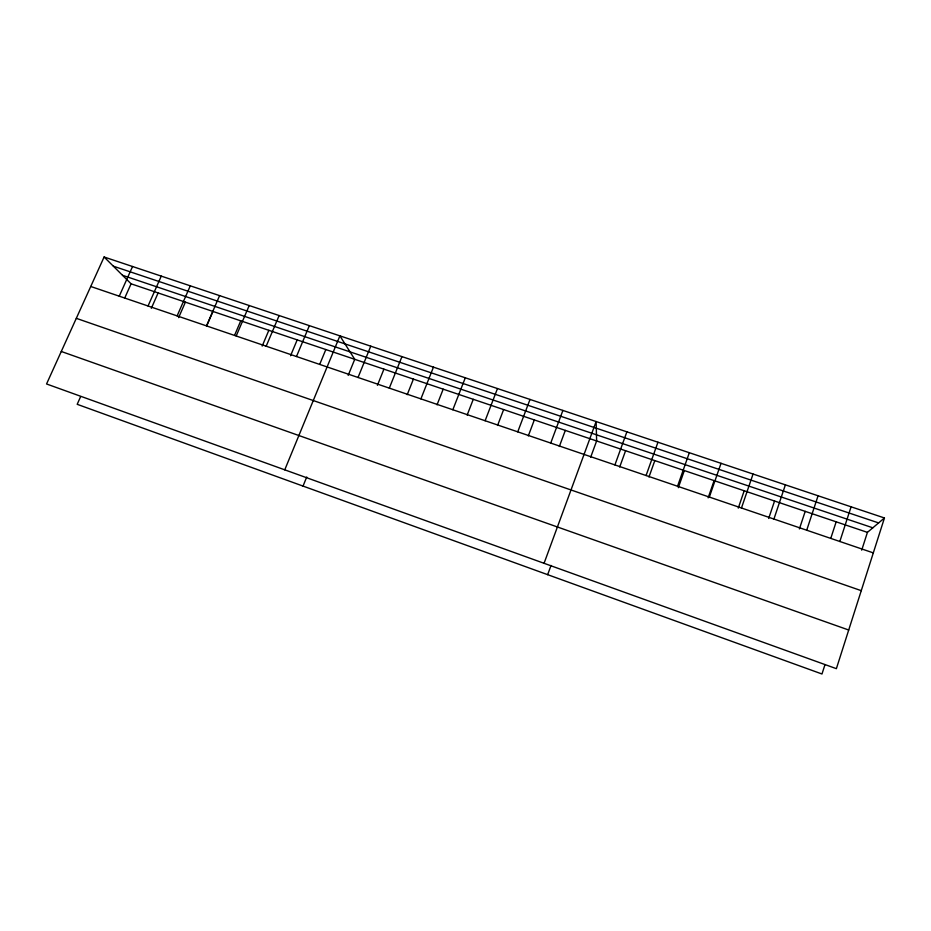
<?xml version="1.0" encoding="UTF-8"?>
<svg xmlns="http://www.w3.org/2000/svg" width="931" height="931" viewBox="0 0 931 931"><rect width="100%" height="100%" fill="white"/><g stroke="black" fill="none" stroke-linecap="round" stroke-linejoin="round"><path stroke-width="1.4" d="M884.45 517.973L836.375 668.667L46.55 383.968L104.109 257.003L884.45 517.973L867.424 532.369L861.71 550.163M824.994 664.594L821.98 673.997L77.192 404.31L80.636 396.606M839.832 541.493L851.085 506.813M830.848 538.141L836.166 521.814M806.712 530.216L818.07 495.769M799.392 528.936L805.21 511.363M768.68 518.474L774.557 501.018M773.917 519.056L785.392 484.842M738.271 508.117L744.195 490.765M741.472 508L753.051 474.03M708.142 497.852L714.112 480.617M709.341 497.073L721.036 463.312M678.315 487.693L684.332 470.562M677.547 486.25L689.336 452.722M646.067 475.532L657.961 442.225M648.977 476.998L654.819 460.601M614.914 464.918L626.889 431.833M619.697 467.025L625.585 450.732M547.661 574.671L551.036 565.454M590.696 457.156L596.631 440.957L596.131 421.545L544.065 563.302M559.345 446.473L565.315 430.39M550.721 443.075L562.894 410.431M528.308 435.906L534.324 419.928M517.741 431.844L530.018 399.434M497.573 425.444L503.636 409.57M485.121 420.742L497.48 388.553M467.153 415.086L473.262 399.318M452.838 409.745L465.302 377.788M437.035 404.834L443.191 389.17M420.905 398.875L433.45 367.14M407.219 394.674L413.411 379.115M389.309 388.122L401.948 356.608M377.416 385.329L383.921 369.165M358.039 377.474L370.759 346.181M303.029 486.087L306.73 477.009M348.182 375.368L354.734 359.308L339.896 335.858L284.758 469.829M319.787 364.184L325.827 349.556M290.565 355.747L297.187 339.885M296.489 356.526L309.36 325.641M266.185 346.204L279.137 315.539M262.181 346.076L268.838 330.319M234.624 335.195L240.757 320.834M236.195 335.998L249.217 305.531M206.507 325.897L219.6 295.627M206.775 325.71L212.943 311.454M177.123 315.888L190.296 285.817M178.636 317.611L185.397 302.156M148.041 305.985L161.272 276.123M151.322 308.312L158.119 292.939M119.249 296.186L132.551 266.51M124.824 297.815L131.085 283.815L104.109 257.003M113.349 266.185L878.596 522.919M122.508 275.297L872.812 527.807M131.085 283.815L867.424 532.369M90.738 286.48L873.313 552.886M76.307 318.332L861.268 590.661M61.283 351.476L848.711 630.019"/></g></svg>
